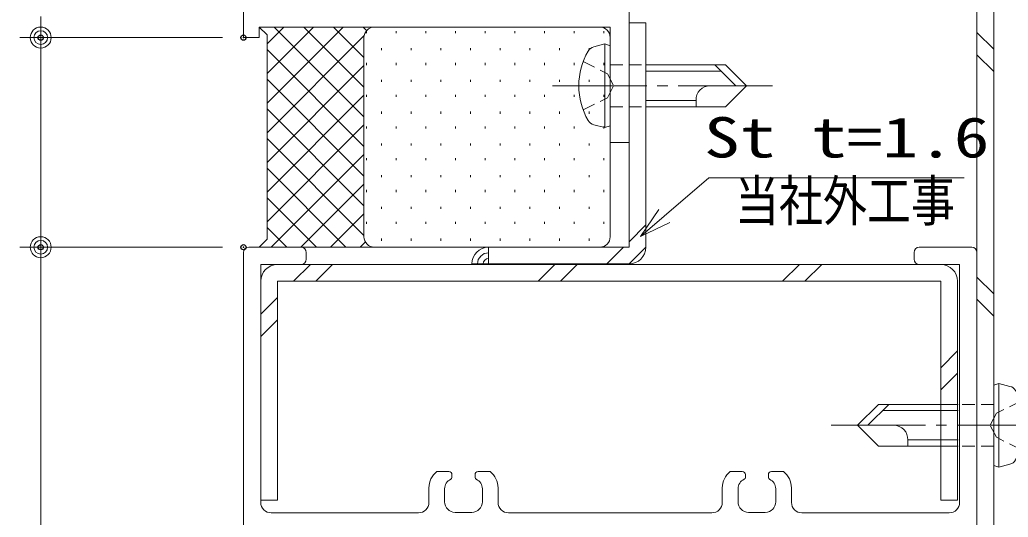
# Model space of a CAD drawing. Units: millimetres on the paper. Extents: x -395 to 395, y -281 to 281.
# Drawn here: x -82.2 to 12.1, y -170.4 to -123 of the extents above; entities that cross this region are included whole.
import ezdxf
from ezdxf.enums import TextEntityAlignment as Align

# ---------------------------------------------------------------- set-up
doc = ezdxf.new("R2010")
doc.units = ezdxf.units.MM
doc.header["$PDMODE"] = 32
doc.header["$PDSIZE"] = 0.5
doc.linetypes.add('CHAIN2', pattern=[12, 9, -1, 1, -1])
doc.linetypes.add('DASHED1', pattern=[1.8, 1.2, -0.6])
for name, color, linetype, lineweight in [('0-2_USERZ', 3, 'Continuous', 9), ('0-7_DANMEN', 7, 'Continuous', 9), ('0-8_DIM1', 6, 'Continuous', 9), ('0-9_SUNPOU', 3, 'Continuous', 9), ('0-A_0', 7, 'Continuous', 9), ('0-C_KATAZAI', 7, 'Continuous', 9), ('1-0_PARTS3', 3, 'Continuous', 9), ('1-1_SYMBOLS2', 3, 'Continuous', 9), ('1-2_PARTS2', 3, 'Continuous', 9)]:
    doc.layers.add(name, color=color, linetype=linetype, lineweight=lineweight)
doc.layers.add('0-B_DEFPOINTS', color=1, linetype='Continuous')
doc.styles.add('ＭＳ ゴシック', font='')
doc.styles.get('ＭＳ ゴシック').set_extended_font_data('MS Gothic')

# ---------------------------------------------------------------- blocks, each defined once
blk = doc.blocks.new('TWAKU_D')
at = {"layer": '0-C_KATAZAI'}
for p, q in [((-2, 0), (-2, -1.5)), ((0, 0), (-2, 0)), ((0, -90.002), (0, 0)), ((-1.5, -2), (-2, -1.5)), ((-1.5, -2), (-1.5, -5)), ((-5.842, -8.919), (-5.789, -8.804)), ((-5.773, -9.313), (-5.842, -8.919)), ((-2.227, -9.313), (-2.297, -9.706)), ((-2.297, -9.706), (-2.386, -9.796)), ((-6.3, -11.1), (-5.55, -11.1)), ((-2.85, -10.7), (-2.45, -11.1)), ((-2.45, -11.1), (-2.085, -11.1)), ((-1.5, -11.227), (-1.5, -30)), ((-1.5, -30), (-7.5, -30)), ((-7.5, -30), (-7.5, -32)), ((-7.5, -32), (-6, -32)), ((-5.5, -31.5), (-6, -32)), ((-5.5, -31.5), (-1.5, -31.5)), ((-1.5, -31.5), (-1.5, -58.5)), ((-10, -63), (-10, -69)), ((-1.5, -64.5), (-8.5, -64.5)), ((-8.5, -64.5), (-8.5, -70.157)), ((-1.5, -88.402), (-1.5, -64.5)), ((-10, -69), (-63, -83.133)), ((-8.5, -70.157), (-12.134, -71.126)), ((-19.153, -72.997), (-33.3, -76.77)), ((-34.8, -77.17), (-47.134, -80.459)), ((-34.8, -77.17), (-34.8, -92.5)), ((-33.3, -88.402), (-33.3, -76.77)), ((-54.153, -82.331), (-68.484, -86.152)), ((-65, -83.667), (-70, -85)), ((-70, -85), (-70, -95)), ((-68.5, -86.165), (-68.5, -92.5)), ((-33.2, -90.002), (-25, -90.002)), ((-6, -90.002), (0, -90.002)), ((-68.5, -92.5), (-34.8, -92.5))]:
    blk.add_line(p, q, dxfattribs=at)
for points in [[(-1.5, -5), (-8, -5), (-8, -15), (-6.8, -15), (-6.8, -11.6)], [(-5.55, -11.1), (-5.15, -10.7), (-5.15, -10.561), (-5.268, -10.277)], [(-2.732, -10.277), (-2.85, -10.561), (-2.85, -10.7)], [(-1.5, -58.5), (-7, -58.5), (-7, -60), (-1.5, -60), (-1.5, -63), (-10, -63)], [(-61.2, -75.5), (-61.2, -65.5), (-60.5, -65), (-60.5, -63.5), (-63, -63.5), (-63, -73.5)], [(-63, -73.5), (-65, -73.5), (-65, -83.722)], [(-13.23, -74.828), (-13.167, -74.718), (-13.202, -74.318)], [(-16.637, -75.234), (-16.468, -75.598), (-16.358, -75.662)], [(-12.118, -75.884), (-12.956, -76.107), (-13.447, -75.823), (-13.482, -75.689), (-13.441, -75.383)], [(-63, -83.211), (-63, -75.5), (-61.2, -75.5)], [(-15.899, -76.038), (-15.711, -76.283), (-15.675, -76.417), (-15.959, -76.908), (-16.797, -77.132)], [(-48.23, -84.161), (-48.167, -84.051), (-48.202, -83.651)], [(-51.637, -84.567), (-51.468, -84.931), (-51.358, -84.995)], [(-47.118, -85.217), (-47.956, -85.441), (-48.447, -85.156), (-48.482, -85.022), (-48.441, -84.716)], [(-50.899, -85.372), (-50.711, -85.616), (-50.675, -85.751), (-50.959, -86.241), (-51.797, -86.465)], [(-24.5, -89.502), (-24.5, -89.032), (-25.591, -88.402), (-33.3, -88.402)], [(-1.5, -88.402), (-5.409, -88.402), (-6.5, -89.032), (-6.5, -89.502)], [(-70, -95), (-68.5, -95), (-68.5, -94), (-35, -94), (-35, -105), (-33.2, -105), (-33.2, -90.002)]]:
    blk.add_lwpolyline(points, dxfattribs=at)
for centre, radius, start, end in [((-4.86, -7.771), 0.75, 45.95278, 204.04722), ((-4, -9), 1.8, 79.14685, 100.85315), ((-3.14, -7.771), 0.75, 335.95278, 134.04722), ((-4, -9), 1.8, 149.14685, 173.7398), ((-4, -9), 1.8, 350, 30.85315), ((-4, -9), 1.8, 190, 225.20717), ((-4, -9), 1.8, 314.79283, 333.7398), ((-6.3, -11.6), 0.5, 90, 180), ((-4.5, -9), 3.2, 318.9855, 320.48256), ((-1.8, -11.227), 0.3, 359.99998, 140.48256), ((-11.927, -71.899), 0.8, 104.93141, 219.96007), ((-14.484, -73.06), 0.752, 350.88419, 148.97862), ((-15, -74.473), 3.209, 333.91691, 39.96007), ((-18.947, -73.77), 0.8, 349.90274, 104.93141), ((-16.151, -73.505), 0.752, 60.88419, 218.97862), ((-15, -74.473), 1.805, 94.07826, 115.78456), ((-15, -74.473), 1.805, 4.93141, 45.78456), ((-15, -74.473), 3.209, 169.90274, 235.94591), ((-15, -74.473), 1.805, 164.07826, 204.93141), ((-15, -74.473), 1.805, 329.72424, 348.6712), ((-15, -74.473), 1.805, 221.19161, 240.13857), ((-46.927, -81.232), 0.8, 104.93141, 219.96007), ((-50, -83.806), 1.805, 94.07826, 115.78456), ((-49.484, -82.394), 0.752, 350.88419, 148.97862), ((-50, -83.806), 3.209, 333.91691, 39.96007), ((-53.947, -83.104), 0.8, 349.90274, 104.93141), ((-51.151, -82.838), 0.752, 60.88419, 218.97862), ((-50, -83.806), 1.805, 4.93141, 45.78456), ((-50, -83.806), 3.209, 169.90274, 235.94591), ((-50, -83.806), 1.805, 164.07826, 204.93141), ((-50, -83.806), 1.805, 329.72424, 348.6712), ((-50, -83.806), 1.805, 221.19161, 240.13857), ((-25, -89.502), 0.5, 270, 0), ((-6, -89.502), 0.5, 180, 270)]:
    blk.add_arc(centre, radius, start, end, dxfattribs=at)
blk = doc.blocks.new('DOT1')
at = {"layer": '0-A_0'}
blk.add_line((0, 0), (-1, 0), dxfattribs=at)
for radius in [0.5, 0.325]:
    blk.add_circle((0, 0), radius, dxfattribs=at)
blk = doc.blocks.new('A$C095F280F')
at = {"layer": '1-0_PARTS3'}
for p, q in [((0.5, 4), (0, 3.824)), ((0, 3.824), (0, -3.824)), ((0.5, 4), (1.553, 3.719)), ((0.5, 4), (0.5, -4)), ((-11, 2), (-13, 0)), ((-10, 2), (-12, 0)), ((-3.4, 2), (-11, 2)), ((-3.4, 1.4), (-10.6, 1.4)), ((-11, -2), (-13, 0)), ((-8.2, -1.4), (-8.2, -2)), ((-3.4, -1.4), (-8.2, -1.4)), ((-3.4, -2), (-11, -2)), ((0.5, -4), (1.553, -3.719)), ((0.5, -4), (0, -3.824))]:
    blk.add_line(p, q, dxfattribs=at)
at = {"layer": '1-0_PARTS3', "linetype": 'DASHED1'}
for p, q in [((0, 2), (-3.4, 2)), ((0, -2), (-3.4, -2))]:
    blk.add_line(p, q, dxfattribs=at)
at = {"layer": '1-0_PARTS3', "linetype": 'CHAIN2'}
blk.add_line((5.5, 0), (-15.5, 0), dxfattribs=at)
at = {"layer": '1-0_PARTS3', "linetype": 'DASHED1'}
for points in [[(2.579, 2.3), (0.263, 1.145), (-0.346, 0)], [(2.579, -2.3), (0.263, -1.145), (-0.346, 0)]]:
    blk.add_lwpolyline(points, dxfattribs=at)
at = {"layer": '1-0_PARTS3'}
for centre, radius, start, end in [((1.321, 2.85), 0.9, 30.58711, 75.06234), ((-3.5, 0), 6.5, 329.41289, 30.58711), ((-9.532, -1.333), 1.333, 357.13402, 90), ((1.321, -2.85), 0.9, 284.93766, 329.41289)]:
    blk.add_arc(centre, radius, start, end, dxfattribs=at)
blk = doc.blocks.new('A$C0DC34738')
at = {"layer": '1-2_PARTS2', "color": 134}
blk.add_lwpolyline([(0, 3), (0, 0), (3, 0)], dxfattribs=at)
for radius in [3, 2, 1]:
    blk.add_arc((0, 0), radius, 360, 90, dxfattribs=at)
blk = doc.blocks.new('_Open30')
at = {"layer": '0-A_0'}
blk.add_line((0, 0), (-1, 0), dxfattribs=at)
blk.add_lwpolyline([(-1, 0.2679), (0, 0), (-1, -0.2679)], dxfattribs=at)

msp = doc.modelspace()

# ---------------------------------------------------------------- linework, layer by layer
at = {"layer": '0-2_USERZ'}
for p, q in [((-62.894, -124.682), (-82.239, -124.682)), ((-62.894, -124.682), (-82.239, -124.682)), ((-80.239, -126.682), (-80.239, -142.682)), ((-62.894, -144.682), (-82.239, -144.682)), ((-62.894, -144.682), (-82.239, -144.682)), ((-80.239, -177.682), (-80.239, -146.682))]:
    msp.add_line(p, q, dxfattribs=at)
at = {"layer": '0-7_DANMEN'}
for p, q in [((-60.894, -145.182), (-60.894, -179.182)), ((-55.394, -144.682), (-60.394, -144.682)), ((-54.894, -145.832), (-54.894, -145.182)), ((3.106, -145.182), (3.106, -145.832)), ((8.606, -144.682), (3.606, -144.682)), ((9.106, -179.182), (9.106, -145.182)), ((-41.294, -166.082), (-42.434, -166.082)), ((-40.994, -166.645), (-40.994, -166.382)), ((-38.794, -166.382), (-38.794, -166.645)), ((-37.355, -166.082), (-38.494, -166.082)), ((-13.294, -166.082), (-14.434, -166.082)), ((-12.994, -166.645), (-12.994, -166.382)), ((-10.794, -166.382), (-10.794, -166.645)), ((-9.355, -166.082), (-10.494, -166.082)), ((-43.194, -167.652), (-43.194, -169.032)), ((-41.694, -168.982), (-41.694, -167.736)), ((-38.094, -167.736), (-38.094, -168.982)), ((-36.594, -169.032), (-36.594, -167.652)), ((-15.194, -167.652), (-15.194, -169.032)), ((-13.694, -168.982), (-13.694, -167.736)), ((-10.094, -167.736), (-10.094, -168.982)), ((-8.594, -169.032), (-8.594, -167.652)), ((-44.194, -170.032), (-58.244, -170.032)), ((-39.094, -169.982), (-40.694, -169.982)), ((-16.194, -170.032), (-35.594, -170.032)), ((-11.094, -169.982), (-12.694, -169.982)), ((6.456, -170.032), (-7.594, -170.032))]:
    msp.add_line(p, q, dxfattribs=at)
for points in [[(-59.244, -169.032), (-59.244, -146.332), (-55.394, -146.332)], [(3.606, -146.332), (7.456, -146.332), (7.456, -169.032)]]:
    msp.add_lwpolyline(points, dxfattribs=at)
for centre, radius, start, end in [((-60.394, -145.182), 0.5, 90, 180), ((-55.394, -145.182), 0.5, 0, 90), ((3.606, -145.182), 0.5, 90, 180), ((8.606, -145.182), 0.5, 0, 90), ((-55.394, -145.832), 0.5, 270, 0), ((3.606, -145.832), 0.5, 180, 270), ((-41.194, -167.652), 2, 128.29347, 180), ((-40.694, -167.736), 1, 114.62432, 180), ((-41.294, -166.382), 0.3, 0, 90), ((-41.194, -166.645), 0.2, 294.6243, 0), ((-38.494, -166.382), 0.3, 90, 180), ((-38.594, -166.645), 0.2, 180, 245.37568), ((-39.094, -167.736), 1, 0, 65.37568), ((-38.594, -167.652), 2, 0, 51.70653), ((-13.194, -167.652), 2, 128.29347, 180), ((-12.694, -167.736), 1, 114.62432, 180), ((-13.294, -166.382), 0.3, 0, 90), ((-13.194, -166.645), 0.2, 294.6243, 0), ((-10.494, -166.382), 0.3, 90, 180), ((-10.594, -166.645), 0.2, 180, 245.37568), ((-11.094, -167.736), 1, 0, 65.37568), ((-10.594, -167.652), 2, 0, 51.70653), ((-58.244, -169.032), 1, 180, 270), ((-44.194, -169.032), 1, 270, 0), ((-40.694, -168.982), 1, 180, 270), ((-39.094, -168.982), 1, 270, 0), ((-35.594, -169.032), 1, 180, 270), ((-16.194, -169.032), 1, 270, 0), ((-12.694, -168.982), 1, 180, 270), ((-11.094, -168.982), 1, 270, 0), ((-7.594, -169.032), 1, 180, 270), ((6.456, -169.032), 1, 270, 0)]:
    msp.add_arc(centre, radius, start, end, dxfattribs=at)
at = {"layer": '0-8_DIM1'}
msp.add_lwpolyline([(7.879, -138.055), (-10.889, -138.055), (-16.484, -138.055), (-20.735, -141.71)], dxfattribs=at)
at = {"layer": '0-9_SUNPOU', "color": 4}
for p, q in [((9.106, -178.082), (9.106, -46.282)), ((-57.644, -146.332), (5.656, -146.332))]:
    msp.add_line(p, q, dxfattribs=at)
at = {"layer": '0-9_SUNPOU'}
for p, q in [((9.106, -178.082), (9.106, -46.282)), ((10.706, -125.796), (9.106, -124.196)), ((10.706, -127.919), (9.106, -126.319)), ((-24.094, -144.159), (-22.494, -142.559)), ((-26.217, -146.282), (-24.617, -144.682)), ((-24.094, -146.282), (-22.494, -144.682)), ((-57.644, -146.332), (5.656, -146.332)), ((-56.102, -147.932), (-54.502, -146.332)), ((-53.979, -147.932), (-52.379, -146.332)), ((-32.767, -147.932), (-31.167, -146.332)), ((-30.644, -147.932), (-29.044, -146.332)), ((-9.433, -147.932), (-7.833, -146.332)), ((-7.31, -147.932), (-5.71, -146.332)), ((10.706, -149.13), (9.106, -147.53)), ((-59.244, -151.075), (-57.644, -149.475)), ((10.706, -151.253), (9.106, -149.653)), ((-59.244, -153.198), (-57.644, -151.598)), ((5.656, -156.178), (7.256, -154.578)), ((5.656, -158.301), (7.256, -156.701))]:
    msp.add_line(p, q, dxfattribs=at)
at = {"layer": '0-9_SUNPOU', "color": 4}
for points in [[(24.106, -46.282), (10.706, -46.282), (10.706, -178.082), (34.106, -178.082), (34.106, -179.682), (10.706, -179.682)], [(-37.494, -144.682), (-24.094, -144.682), (-24.094, -123.282), (-22.494, -123.282), (-22.494, -144.682)], [(-24.094, -146.282), (-37.494, -146.282), (-37.494, -144.682)], [(5.656, -168.832), (5.656, -147.932), (-57.644, -147.932), (-57.644, -168.832), (-59.244, -168.832), (-59.244, -147.932)], [(7.256, -147.932), (7.256, -168.832), (5.656, -168.832)]]:
    msp.add_lwpolyline(points, dxfattribs=at)
at = {"layer": '0-9_SUNPOU'}
for points in [[(24.106, -46.282), (10.706, -46.282), (10.706, -178.082), (34.106, -178.082), (34.106, -179.682), (10.706, -179.682)], [(-37.494, -144.682), (-24.094, -144.682), (-24.094, -123.282), (-22.494, -123.282), (-22.494, -144.682)], [(-24.094, -146.282), (-37.494, -146.282), (-37.494, -144.682)], [(5.656, -168.832), (5.656, -147.932), (-57.644, -147.932), (-57.644, -168.832), (-59.244, -168.832), (-59.244, -147.932)], [(7.256, -147.932), (7.256, -168.832), (5.656, -168.832)]]:
    msp.add_lwpolyline(points, dxfattribs=at)
at = {"layer": '0-9_SUNPOU', "color": 4}
for centre, start, end in [((-24.094, -144.682), 270, 0), ((-57.644, -147.932), 90, 180), ((5.656, -147.932), 0, 90)]:
    msp.add_arc(centre, 1.6, start, end, dxfattribs=at)
at = {"layer": '0-9_SUNPOU'}
for centre, start, end in [((-24.094, -144.682), 270, 0), ((-57.644, -147.932), 90, 180), ((5.656, -147.932), 0, 90)]:
    msp.add_arc(centre, 1.6, start, end, dxfattribs=at)
at = {"layer": '0-B_DEFPOINTS'}
for p in [(-80.239, -124.682), (-60.894, -124.682), (-80.239, -144.682), (-60.894, -144.682)]:
    msp.add_point(p, dxfattribs=at)
at = {"layer": '1-1_SYMBOLS2'}
for p, q in [((-51.389, -123.682), (-58.644, -130.937)), ((-54.218, -123.682), (-58.644, -128.109)), ((-57.046, -123.682), (-58.644, -125.28)), ((-49.376, -124.497), (-58.644, -133.766)), ((-49.394, -132.252), (-57.964, -123.682)), ((-49.394, -129.423), (-55.136, -123.682)), ((-49.394, -126.595), (-52.307, -123.682)), ((-49.14, -124.021), (-49.479, -123.682)), ((-49.134, -124.272), (-49.134, -124.072)), ((-48.561, -123.682), (-48.579, -123.7)), ((-48.394, -123.682), (-26.894, -123.682)), ((-46.304, -124.272), (-46.304, -124.072)), ((-43.474, -124.272), (-43.474, -124.072)), ((-40.644, -124.272), (-40.644, -124.072)), ((-37.814, -124.272), (-37.814, -124.072)), ((-34.984, -124.272), (-34.984, -124.072)), ((-32.154, -124.272), (-32.154, -124.072)), ((-29.324, -124.272), (-29.324, -124.072)), ((-26.494, -124.272), (-26.494, -124.072)), ((-49.394, -124.682), (-49.394, -143.682)), ((-49.394, -143.682), (-49.394, -124.682)), ((-25.894, -124.682), (-25.894, -143.682)), ((-49.394, -135.08), (-58.644, -125.83)), ((-47.719, -125.887), (-47.719, -125.687)), ((-44.889, -125.887), (-44.889, -125.687)), ((-42.059, -125.887), (-42.059, -125.687)), ((-39.229, -125.887), (-39.229, -125.687)), ((-36.399, -125.887), (-36.399, -125.687)), ((-33.569, -125.887), (-33.569, -125.687)), ((-30.739, -125.887), (-30.739, -125.687)), ((-27.909, -125.887), (-27.909, -125.687)), ((-49.394, -127.344), (-58.644, -136.594)), ((-49.134, -127.302), (-49.134, -127.102)), ((-46.304, -127.302), (-46.304, -127.102)), ((-43.474, -127.302), (-43.474, -127.102)), ((-40.644, -127.302), (-40.644, -127.102)), ((-37.814, -127.302), (-37.814, -127.102)), ((-34.984, -127.302), (-34.984, -127.102)), ((-32.154, -127.302), (-32.154, -127.102)), ((-29.324, -127.302), (-29.324, -127.102)), ((-26.494, -127.302), (-26.494, -127.102)), ((-49.394, -137.909), (-58.644, -128.659)), ((-47.719, -128.917), (-47.719, -128.717)), ((-44.889, -128.917), (-44.889, -128.717)), ((-42.059, -128.917), (-42.059, -128.717)), ((-39.229, -128.917), (-39.229, -128.717)), ((-36.399, -128.917), (-36.399, -128.717)), ((-33.569, -128.917), (-33.569, -128.717)), ((-30.739, -128.917), (-30.739, -128.717)), ((-27.909, -128.917), (-27.909, -128.717)), ((-49.394, -130.172), (-58.644, -139.422)), ((-49.134, -130.332), (-49.134, -130.132)), ((-46.304, -130.332), (-46.304, -130.132)), ((-43.474, -130.332), (-43.474, -130.132)), ((-40.644, -130.332), (-40.644, -130.132)), ((-37.814, -130.332), (-37.814, -130.132)), ((-34.984, -130.332), (-34.984, -130.132)), ((-32.154, -130.332), (-32.154, -130.132)), ((-29.324, -130.332), (-29.324, -130.132)), ((-26.494, -130.332), (-26.494, -130.132)), ((-49.394, -140.737), (-58.644, -131.487)), ((-47.719, -131.947), (-47.719, -131.747)), ((-44.889, -131.947), (-44.889, -131.747)), ((-42.059, -131.947), (-42.059, -131.747)), ((-39.229, -131.947), (-39.229, -131.747)), ((-36.399, -131.947), (-36.399, -131.747)), ((-33.569, -131.947), (-33.569, -131.747)), ((-30.739, -131.947), (-30.739, -131.747)), ((-27.909, -131.947), (-27.909, -131.747)), ((-49.394, -133.001), (-58.644, -142.251)), ((-49.134, -133.362), (-49.134, -133.162)), ((-46.304, -133.362), (-46.304, -133.162)), ((-43.474, -133.362), (-43.474, -133.162)), ((-40.644, -133.362), (-40.644, -133.162)), ((-37.814, -133.362), (-37.814, -133.162)), ((-34.984, -133.362), (-34.984, -133.162)), ((-32.154, -133.362), (-32.154, -133.162)), ((-29.324, -133.362), (-29.324, -133.162)), ((-26.494, -133.362), (-26.494, -133.162)), ((-49.394, -143.565), (-58.644, -134.315)), ((-47.719, -134.977), (-47.719, -134.777)), ((-44.889, -134.977), (-44.889, -134.777)), ((-42.059, -134.977), (-42.059, -134.777)), ((-39.229, -134.977), (-39.229, -134.777)), ((-36.399, -134.977), (-36.399, -134.777)), ((-33.569, -134.977), (-33.569, -134.777)), ((-30.739, -134.977), (-30.739, -134.777)), ((-27.909, -134.977), (-27.909, -134.777)), ((-49.394, -135.829), (-58.247, -144.682)), ((-49.134, -136.392), (-49.134, -136.192)), ((-46.304, -136.392), (-46.304, -136.192)), ((-43.474, -136.392), (-43.474, -136.192)), ((-40.644, -136.392), (-40.644, -136.192)), ((-37.814, -136.392), (-37.814, -136.192)), ((-34.984, -136.392), (-34.984, -136.192)), ((-32.154, -136.392), (-32.154, -136.192)), ((-29.324, -136.392), (-29.324, -136.192)), ((-26.494, -136.392), (-26.494, -136.192)), ((-51.106, -144.682), (-58.644, -137.144)), ((-49.394, -138.658), (-55.419, -144.682)), ((-47.719, -138.007), (-47.719, -137.807)), ((-44.889, -138.007), (-44.889, -137.807)), ((-42.059, -138.007), (-42.059, -137.807)), ((-39.229, -138.007), (-39.229, -137.807)), ((-36.399, -138.007), (-36.399, -137.807)), ((-33.569, -138.007), (-33.569, -137.807)), ((-30.739, -138.007), (-30.739, -137.807)), ((-27.909, -138.007), (-27.909, -137.807)), ((-49.134, -139.422), (-49.134, -139.222)), ((-46.304, -139.422), (-46.304, -139.222)), ((-43.474, -139.422), (-43.474, -139.222)), ((-40.644, -139.422), (-40.644, -139.222)), ((-37.814, -139.422), (-37.814, -139.222)), ((-34.984, -139.422), (-34.984, -139.222)), ((-32.154, -139.422), (-32.154, -139.222)), ((-29.324, -139.422), (-29.324, -139.222)), ((-26.494, -139.422), (-26.494, -139.222)), ((-53.935, -144.682), (-58.644, -139.972)), ((-49.394, -141.486), (-52.59, -144.682)), ((-47.719, -141.037), (-47.719, -140.837)), ((-44.889, -141.037), (-44.889, -140.837)), ((-42.059, -141.037), (-42.059, -140.837)), ((-39.229, -141.037), (-39.229, -140.837)), ((-36.399, -141.037), (-36.399, -140.837)), ((-33.569, -141.037), (-33.569, -140.837)), ((-30.739, -141.037), (-30.739, -140.837)), ((-27.909, -141.037), (-27.909, -140.837)), ((-49.134, -142.452), (-49.134, -142.252)), ((-46.304, -142.452), (-46.304, -142.252)), ((-43.474, -142.452), (-43.474, -142.252)), ((-40.644, -142.452), (-40.644, -142.252)), ((-37.814, -142.452), (-37.814, -142.252)), ((-34.984, -142.452), (-34.984, -142.252)), ((-32.154, -142.452), (-32.154, -142.252)), ((-29.324, -142.452), (-29.324, -142.252)), ((-26.494, -142.452), (-26.494, -142.252)), ((-56.763, -144.682), (-58.644, -142.801)), ((-49.258, -144.178), (-49.762, -144.682)), ((-47.719, -144.067), (-47.719, -143.867)), ((-44.889, -144.067), (-44.889, -143.867)), ((-42.059, -144.067), (-42.059, -143.867)), ((-39.229, -144.067), (-39.229, -143.867)), ((-36.399, -144.067), (-36.399, -143.867)), ((-33.569, -144.067), (-33.569, -143.867)), ((-30.739, -144.067), (-30.739, -143.867)), ((-27.909, -144.067), (-27.909, -143.867)), ((-48.394, -144.682), (-59.394, -144.682)), ((-26.894, -144.682), (-48.394, -144.682))]:
    msp.add_line(p, q, dxfattribs=at)
msp.add_lwpolyline([(-59.394, -144.682), (-58.644, -143.932), (-58.644, -124.432), (-59.394, -123.682), (-48.394, -123.682)], dxfattribs=at)
for centre, start, end in [((-48.394, -124.682), 90, 180), ((-48.394, -124.682), 90, 180), ((-26.894, -124.682), 0, 90), ((-48.394, -143.682), 180, 270), ((-48.394, -143.682), 180, 270), ((-26.894, -143.682), 270, 0)]:
    msp.add_arc(centre, 1, start, end, dxfattribs=at)
at = {"layer": '1-2_PARTS2'}
for p, q in [((-48.394, -123.682), (-26.894, -123.682)), ((-49.394, -124.682), (-49.394, -143.682)), ((-49.394, -143.682), (-49.394, -124.682)), ((-25.894, -124.682), (-25.894, -143.682)), ((-48.394, -144.682), (-59.394, -144.682)), ((-26.894, -144.682), (-48.394, -144.682))]:
    msp.add_line(p, q, dxfattribs=at)
msp.add_lwpolyline([(-59.394, -144.682), (-58.644, -143.932), (-58.644, -124.432), (-59.394, -123.682), (-48.394, -123.682)], dxfattribs=at)
for centre, start, end in [((-48.394, -124.682), 90, 180), ((-48.394, -124.682), 90, 180), ((-26.894, -124.682), 0, 90), ((-48.394, -143.682), 180, 270), ((-48.394, -143.682), 180, 270), ((-26.894, -143.682), 270, 0)]:
    msp.add_arc(centre, 1, start, end, dxfattribs=at)

# ---------------------------------------------------------------- block references
at = {"layer": '0-2_USERZ'}
msp.add_blockref('TWAKU_D', (9.106, -29.682), dxfattribs=at)
at = {"layer": '0-2_USERZ', "xscale": 2, "yscale": 2}
for p, rotation in [((-80.239, -124.682), 270), ((-80.239, -124.682), 90), ((-80.239, -144.682), 270), ((-80.239, -144.682), 90)]:
    msp.add_blockref('DOT1', p, dxfattribs=dict(at, rotation=rotation))
at = {"layer": '0-8_DIM1', "xscale": 3, "yscale": 3, "rotation": 220.68426}
msp.add_blockref('_Open30', (-23.01, -143.665), dxfattribs=at)
at = {"layer": '0-9_SUNPOU', "xscale": -1}
msp.add_blockref('A$C095F280F', (-25.894, -129.277), dxfattribs=at)
at = {"layer": '0-9_SUNPOU', "xscale": -0.5333333, "yscale": 0.5333333}
msp.add_blockref('A$C0DC34738', (-37.494, -146.282), dxfattribs=at)
at = {"layer": '0-9_SUNPOU'}
msp.add_blockref('A$C095F280F', (10.706, -161.679), dxfattribs=at)

# ---------------------------------------------------------------- texts
at = {"layer": '0-8_DIM1', "style": 'ＭＳ ゴシック'}
for s, width, p in [('St t=1.6', 1.3, (-16.931, -137.276)), ('当社外工事', 0.8, (-13.989, -143.341))]:
    msp.add_text(s, height=3.849, dxfattribs=dict(at, width=width)).set_placement(p, align=Align.BOTTOM_LEFT)

doc.saveas('drawing.dxf')
